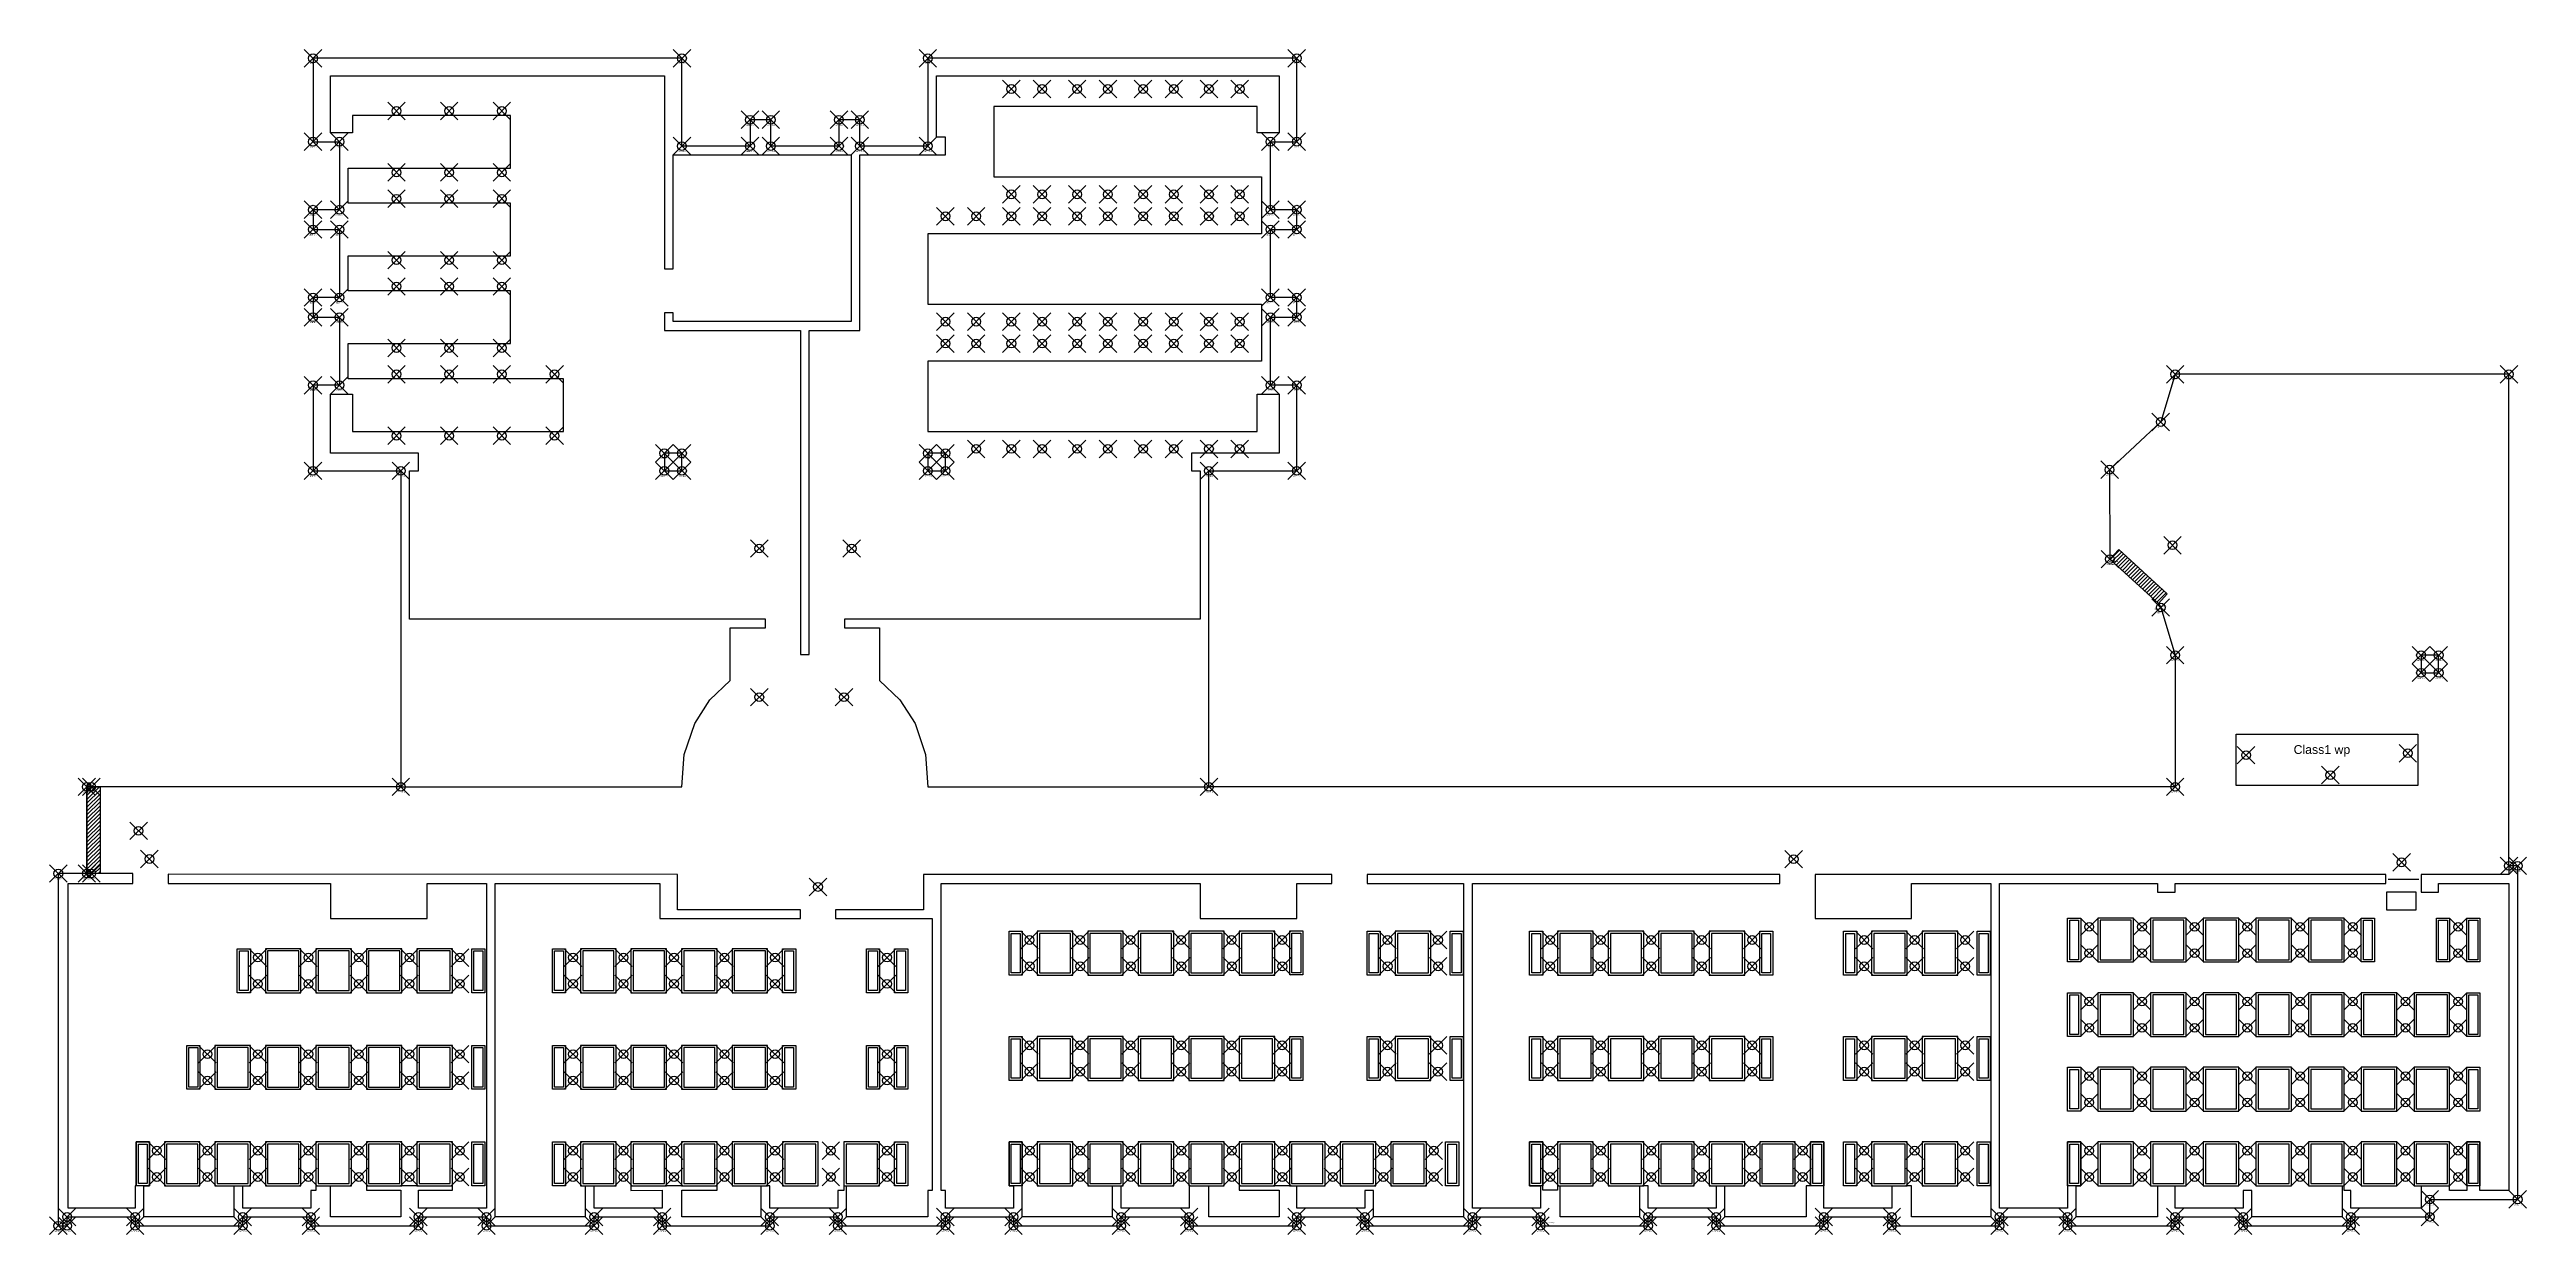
# Model space of a CAD drawing. Header units: inches. Extents: x 0 to 249, y 0 to 82.
# Drawn here: x 192.4 to 248.8, y 27 to 54 of the extents above; entities that cross this region are included whole.
import ezdxf

# ---------------------------------------------------------------- set-up
doc = ezdxf.new("R2010")
doc.units = ezdxf.units.IN
doc.header["$MEASUREMENT"] = 0
doc.header["$PDMODE"] = 35
doc.header["$PDSIZE"] = 0.2
for name, color, linetype in [('A_Bottleneck', 130, 'Continuous'), ('A_Boundingrefined', 84, 'Continuous'), ('A_Columns', 30, 'Continuous'), ('A_Exit', 4, 'Continuous'), ('A_Spawn_point', 200, 'Continuous'), ('A_Walkable', 6, 'Continuous'), ('A_Wall_Refined', 140, 'Continuous'), ('A_Waypoint', 7, 'Continuous')]:
    doc.layers.add(name, color=color, linetype=linetype)
doc.styles.get("Standard").update_dxf_attribs({"font": 'arial.ttf'})

msp = doc.modelspace()

# ---------------------------------------------------------------- hatches: boundary and pattern name
at = {"layer": 'A_Exit'}
h = msp.add_hatch(dxfattribs=at)
h.set_pattern_fill('ANSI31', color=256, scale=0.5)
h.set_pattern_definition([(45, (79.7037, -0.00103), (-0.044194174, 0.044194174), [])])
h.paths.add_polyline_path([(240.46, 41.36), (240.663, 41.581), (239.559, 42.594), (239.357, 42.374)])
h = msp.add_hatch(dxfattribs=at)
h.set_pattern_fill('ANSI31', color=256, scale=0.5)
h.set_pattern_definition([(45, (77.35196, -0.11036), (-0.044194174, 0.044194174), [])])
h.paths.add_polyline_path([(193.292, 35.211), (193.592, 35.211), (193.592, 37.186), (193.292, 37.186)])

# ---------------------------------------------------------------- linework, layer by layer
at = {"layer": 'A_Bottleneck'}
msp.add_line((245.692, 35.086), (246.392, 35.086), dxfattribs=at)
msp.add_lwpolyline([(245.66, 34.792), (246.324, 34.792), (246.324, 34.377), (245.66, 34.377)], close=True, dxfattribs=at)
at = {"layer": 'A_Boundingrefined'}
for points in [[(214.292, 33.896), (214.592, 33.896), (214.592, 32.896), (214.292, 32.896)], [(214.342, 33.846), (214.542, 33.846), (214.542, 32.946), (214.342, 32.946)], [(215.742, 33.896), (214.932, 33.896), (214.932, 32.896), (215.742, 32.896)], [(215.692, 33.846), (214.982, 33.846), (214.982, 32.946), (215.692, 32.946)], [(216.892, 33.896), (216.082, 33.896), (216.082, 32.896), (216.892, 32.896)], [(216.842, 33.846), (216.132, 33.846), (216.132, 32.946), (216.842, 32.946)], [(218.042, 33.896), (217.232, 33.896), (217.232, 32.896), (218.042, 32.896)], [(217.992, 33.846), (217.282, 33.846), (217.282, 32.946), (217.992, 32.946)], [(219.192, 33.896), (218.382, 33.896), (218.382, 32.896), (219.192, 32.896)], [(219.142, 33.846), (218.432, 33.846), (218.432, 32.946), (219.142, 32.946)], [(220.342, 33.896), (219.532, 33.896), (219.532, 32.896), (220.342, 32.896)], [(220.292, 33.846), (219.582, 33.846), (219.582, 32.946), (220.292, 32.946)], [(220.682, 33.902), (220.982, 33.902), (220.982, 32.902), (220.682, 32.902)], [(220.732, 33.852), (220.932, 33.852), (220.932, 32.952), (220.732, 32.952)], [(222.442, 33.896), (222.742, 33.896), (222.742, 32.896), (222.442, 32.896)], [(222.492, 33.846), (222.692, 33.846), (222.692, 32.946), (222.492, 32.946)], [(223.892, 33.896), (223.082, 33.896), (223.082, 32.896), (223.892, 32.896)], [(223.842, 33.846), (223.132, 33.846), (223.132, 32.946), (223.842, 32.946)], [(224.332, 33.896), (224.632, 33.896), (224.632, 32.896), (224.332, 32.896)], [(224.382, 33.846), (224.582, 33.846), (224.582, 32.946), (224.382, 32.946)], [(226.142, 33.896), (226.442, 33.896), (226.442, 32.896), (226.142, 32.896)], [(226.192, 33.846), (226.392, 33.846), (226.392, 32.946), (226.192, 32.946)], [(227.592, 33.896), (226.782, 33.896), (226.782, 32.896), (227.592, 32.896)], [(227.542, 33.846), (226.832, 33.846), (226.832, 32.946), (227.542, 32.946)], [(228.742, 33.896), (227.932, 33.896), (227.932, 32.896), (228.742, 32.896)], [(228.692, 33.846), (227.982, 33.846), (227.982, 32.946), (228.692, 32.946)], [(229.892, 33.896), (229.082, 33.896), (229.082, 32.896), (229.892, 32.896)], [(229.842, 33.846), (229.132, 33.846), (229.132, 32.946), (229.842, 32.946)], [(231.042, 33.896), (230.232, 33.896), (230.232, 32.896), (231.042, 32.896)], [(230.992, 33.846), (230.282, 33.846), (230.282, 32.946), (230.992, 32.946)], [(231.382, 33.896), (231.682, 33.896), (231.682, 32.896), (231.382, 32.896)], [(231.432, 33.846), (231.632, 33.846), (231.632, 32.946), (231.432, 32.946)], [(233.292, 33.896), (233.592, 33.896), (233.592, 32.896), (233.292, 32.896)], [(233.342, 33.846), (233.542, 33.846), (233.542, 32.946), (233.342, 32.946)], [(234.742, 33.896), (233.932, 33.896), (233.932, 32.896), (234.742, 32.896)], [(234.692, 33.846), (233.982, 33.846), (233.982, 32.946), (234.692, 32.946)], [(235.892, 33.896), (235.082, 33.896), (235.082, 32.896), (235.892, 32.896)], [(235.842, 33.846), (235.132, 33.846), (235.132, 32.946), (235.842, 32.946)], [(236.332, 33.896), (236.632, 33.896), (236.632, 32.896), (236.332, 32.896)], [(236.382, 33.846), (236.582, 33.846), (236.582, 32.946), (236.382, 32.946)], [(238.392, 34.196), (238.692, 34.196), (238.692, 33.196), (238.392, 33.196)], [(238.442, 34.146), (238.642, 34.146), (238.642, 33.246), (238.442, 33.246)], [(239.892, 34.196), (239.082, 34.196), (239.082, 33.196), (239.892, 33.196)], [(239.842, 34.146), (239.132, 34.146), (239.132, 33.246), (239.842, 33.246)], [(241.092, 34.196), (240.282, 34.196), (240.282, 33.196), (241.092, 33.196)], [(241.042, 34.146), (240.332, 34.146), (240.332, 33.246), (241.042, 33.246)], [(242.292, 34.196), (241.482, 34.196), (241.482, 33.196), (242.292, 33.196)], [(242.242, 34.146), (241.532, 34.146), (241.532, 33.246), (242.242, 33.246)], [(243.492, 34.196), (242.682, 34.196), (242.682, 33.196), (243.492, 33.196)], [(243.442, 34.146), (242.732, 34.146), (242.732, 33.246), (243.442, 33.246)], [(244.692, 34.196), (243.882, 34.196), (243.882, 33.196), (244.692, 33.196)], [(244.642, 34.146), (243.932, 34.146), (243.932, 33.246), (244.642, 33.246)], [(245.082, 34.196), (245.382, 34.196), (245.382, 33.196), (245.082, 33.196)], [(245.132, 34.146), (245.332, 34.146), (245.332, 33.246), (245.132, 33.246)], [(246.792, 34.196), (247.092, 34.196), (247.092, 33.196), (246.792, 33.196)], [(246.842, 34.146), (247.042, 34.146), (247.042, 33.246), (246.842, 33.246)], [(247.482, 34.196), (247.782, 34.196), (247.782, 33.196), (247.482, 33.196)], [(247.532, 34.146), (247.732, 34.146), (247.732, 33.246), (247.532, 33.246)], [(196.717, 33.496), (197.017, 33.496), (197.017, 32.496), (196.717, 32.496)], [(196.767, 33.446), (196.967, 33.446), (196.967, 32.546), (196.767, 32.546)], [(198.167, 33.496), (197.357, 33.496), (197.357, 32.496), (198.167, 32.496)], [(198.117, 33.446), (197.407, 33.446), (197.407, 32.546), (198.117, 32.546)], [(199.317, 33.496), (198.507, 33.496), (198.507, 32.496), (199.317, 32.496)], [(199.267, 33.446), (198.557, 33.446), (198.557, 32.546), (199.267, 32.546)], [(200.467, 33.496), (199.657, 33.496), (199.657, 32.496), (200.467, 32.496)], [(200.417, 33.446), (199.707, 33.446), (199.707, 32.546), (200.417, 32.546)], [(201.617, 33.496), (200.807, 33.496), (200.807, 32.496), (201.617, 32.496)], [(201.567, 33.446), (200.857, 33.446), (200.857, 32.546), (201.567, 32.546)], [(202.057, 33.496), (202.357, 33.496), (202.357, 32.496), (202.057, 32.496)], [(202.107, 33.446), (202.307, 33.446), (202.307, 32.546), (202.107, 32.546)], [(203.892, 33.496), (204.192, 33.496), (204.192, 32.496), (203.892, 32.496)], [(203.942, 33.446), (204.142, 33.446), (204.142, 32.546), (203.942, 32.546)], [(205.342, 33.496), (204.532, 33.496), (204.532, 32.496), (205.342, 32.496)], [(205.292, 33.446), (204.582, 33.446), (204.582, 32.546), (205.292, 32.546)], [(206.492, 33.496), (205.682, 33.496), (205.682, 32.496), (206.492, 32.496)], [(206.442, 33.446), (205.732, 33.446), (205.732, 32.546), (206.442, 32.546)], [(207.642, 33.496), (206.832, 33.496), (206.832, 32.496), (207.642, 32.496)], [(207.592, 33.446), (206.882, 33.446), (206.882, 32.546), (207.592, 32.546)], [(208.792, 33.496), (207.982, 33.496), (207.982, 32.496), (208.792, 32.496)], [(208.742, 33.446), (208.032, 33.446), (208.032, 32.546), (208.742, 32.546)], [(209.132, 33.496), (209.432, 33.496), (209.432, 32.496), (209.132, 32.496)], [(209.182, 33.446), (209.382, 33.446), (209.382, 32.546), (209.182, 32.546)], [(211.042, 33.496), (211.342, 33.496), (211.342, 32.496), (211.042, 32.496)], [(211.092, 33.446), (211.292, 33.446), (211.292, 32.546), (211.092, 32.546)], [(211.682, 33.496), (211.982, 33.496), (211.982, 32.496), (211.682, 32.496)], [(211.732, 33.446), (211.932, 33.446), (211.932, 32.546), (211.732, 32.546)], [(238.392, 32.496), (238.692, 32.496), (238.692, 31.496), (238.392, 31.496)], [(238.442, 32.446), (238.642, 32.446), (238.642, 31.546), (238.442, 31.546)], [(239.892, 32.496), (239.082, 32.496), (239.082, 31.496), (239.892, 31.496)], [(239.842, 32.446), (239.132, 32.446), (239.132, 31.546), (239.842, 31.546)], [(241.092, 32.496), (240.282, 32.496), (240.282, 31.496), (241.092, 31.496)], [(241.042, 32.446), (240.332, 32.446), (240.332, 31.546), (241.042, 31.546)], [(242.292, 32.496), (241.482, 32.496), (241.482, 31.496), (242.292, 31.496)], [(242.242, 32.446), (241.532, 32.446), (241.532, 31.546), (242.242, 31.546)], [(243.492, 32.496), (242.682, 32.496), (242.682, 31.496), (243.492, 31.496)], [(243.442, 32.446), (242.732, 32.446), (242.732, 31.546), (243.442, 31.546)], [(244.692, 32.496), (243.882, 32.496), (243.882, 31.496), (244.692, 31.496)], [(244.642, 32.446), (243.932, 32.446), (243.932, 31.546), (244.642, 31.546)], [(245.892, 32.496), (245.082, 32.496), (245.082, 31.496), (245.892, 31.496)], [(245.842, 32.446), (245.132, 32.446), (245.132, 31.546), (245.842, 31.546)], [(247.092, 32.496), (246.282, 32.496), (246.282, 31.496), (247.092, 31.496)], [(247.042, 32.446), (246.332, 32.446), (246.332, 31.546), (247.042, 31.546)], [(247.482, 32.496), (247.782, 32.496), (247.782, 31.496), (247.482, 31.496)], [(247.532, 32.446), (247.732, 32.446), (247.732, 31.546), (247.532, 31.546)], [(195.567, 31.296), (195.867, 31.296), (195.867, 30.296), (195.567, 30.296)], [(195.617, 31.246), (195.817, 31.246), (195.817, 30.346), (195.617, 30.346)], [(197.017, 31.296), (196.207, 31.296), (196.207, 30.296), (197.017, 30.296)], [(196.967, 31.246), (196.257, 31.246), (196.257, 30.346), (196.967, 30.346)], [(198.167, 31.296), (197.357, 31.296), (197.357, 30.296), (198.167, 30.296)], [(198.117, 31.246), (197.407, 31.246), (197.407, 30.346), (198.117, 30.346)], [(199.317, 31.296), (198.507, 31.296), (198.507, 30.296), (199.317, 30.296)], [(199.267, 31.246), (198.557, 31.246), (198.557, 30.346), (199.267, 30.346)], [(200.467, 31.296), (199.657, 31.296), (199.657, 30.296), (200.467, 30.296)], [(200.417, 31.246), (199.707, 31.246), (199.707, 30.346), (200.417, 30.346)], [(201.617, 31.296), (200.807, 31.296), (200.807, 30.296), (201.617, 30.296)], [(201.567, 31.246), (200.857, 31.246), (200.857, 30.346), (201.567, 30.346)], [(202.057, 31.296), (202.357, 31.296), (202.357, 30.296), (202.057, 30.296)], [(202.107, 31.246), (202.307, 31.246), (202.307, 30.346), (202.107, 30.346)], [(203.892, 31.296), (204.192, 31.296), (204.192, 30.296), (203.892, 30.296)], [(203.942, 31.246), (204.142, 31.246), (204.142, 30.346), (203.942, 30.346)], [(205.342, 31.296), (204.532, 31.296), (204.532, 30.296), (205.342, 30.296)], [(205.292, 31.246), (204.582, 31.246), (204.582, 30.346), (205.292, 30.346)], [(206.492, 31.296), (205.682, 31.296), (205.682, 30.296), (206.492, 30.296)], [(206.442, 31.246), (205.732, 31.246), (205.732, 30.346), (206.442, 30.346)], [(207.642, 31.296), (206.832, 31.296), (206.832, 30.296), (207.642, 30.296)], [(207.592, 31.246), (206.882, 31.246), (206.882, 30.346), (207.592, 30.346)], [(208.792, 31.296), (207.982, 31.296), (207.982, 30.296), (208.792, 30.296)], [(208.742, 31.246), (208.032, 31.246), (208.032, 30.346), (208.742, 30.346)], [(209.132, 31.296), (209.432, 31.296), (209.432, 30.296), (209.132, 30.296)], [(209.182, 31.246), (209.382, 31.246), (209.382, 30.346), (209.182, 30.346)], [(211.042, 31.296), (211.342, 31.296), (211.342, 30.296), (211.042, 30.296)], [(211.092, 31.246), (211.292, 31.246), (211.292, 30.346), (211.092, 30.346)], [(211.682, 31.296), (211.982, 31.296), (211.982, 30.296), (211.682, 30.296)], [(211.732, 31.246), (211.932, 31.246), (211.932, 30.346), (211.732, 30.346)], [(214.292, 31.496), (214.592, 31.496), (214.592, 30.496), (214.292, 30.496)], [(214.342, 31.446), (214.542, 31.446), (214.542, 30.546), (214.342, 30.546)], [(215.742, 31.496), (214.932, 31.496), (214.932, 30.496), (215.742, 30.496)], [(215.692, 31.446), (214.982, 31.446), (214.982, 30.546), (215.692, 30.546)], [(216.892, 31.496), (216.082, 31.496), (216.082, 30.496), (216.892, 30.496)], [(216.842, 31.446), (216.132, 31.446), (216.132, 30.546), (216.842, 30.546)], [(218.042, 31.496), (217.232, 31.496), (217.232, 30.496), (218.042, 30.496)], [(217.992, 31.446), (217.282, 31.446), (217.282, 30.546), (217.992, 30.546)], [(219.192, 31.496), (218.382, 31.496), (218.382, 30.496), (219.192, 30.496)], [(219.142, 31.446), (218.432, 31.446), (218.432, 30.546), (219.142, 30.546)], [(220.342, 31.496), (219.532, 31.496), (219.532, 30.496), (220.342, 30.496)], [(220.292, 31.446), (219.582, 31.446), (219.582, 30.546), (220.292, 30.546)], [(220.682, 31.496), (220.982, 31.496), (220.982, 30.496), (220.682, 30.496)], [(220.732, 31.446), (220.932, 31.446), (220.932, 30.546), (220.732, 30.546)], [(222.442, 31.496), (222.742, 31.496), (222.742, 30.496), (222.442, 30.496)], [(222.492, 31.446), (222.692, 31.446), (222.692, 30.546), (222.492, 30.546)], [(223.892, 31.496), (223.082, 31.496), (223.082, 30.496), (223.892, 30.496)], [(223.842, 31.446), (223.132, 31.446), (223.132, 30.546), (223.842, 30.546)], [(224.332, 31.496), (224.632, 31.496), (224.632, 30.496), (224.332, 30.496)], [(224.382, 31.446), (224.582, 31.446), (224.582, 30.546), (224.382, 30.546)], [(226.142, 31.496), (226.442, 31.496), (226.442, 30.496), (226.142, 30.496)], [(226.192, 31.446), (226.392, 31.446), (226.392, 30.546), (226.192, 30.546)], [(227.592, 31.496), (226.782, 31.496), (226.782, 30.496), (227.592, 30.496)], [(227.542, 31.446), (226.832, 31.446), (226.832, 30.546), (227.542, 30.546)], [(228.742, 31.496), (227.932, 31.496), (227.932, 30.496), (228.742, 30.496)], [(228.692, 31.446), (227.982, 31.446), (227.982, 30.546), (228.692, 30.546)], [(229.892, 31.496), (229.082, 31.496), (229.082, 30.496), (229.892, 30.496)], [(229.842, 31.446), (229.132, 31.446), (229.132, 30.546), (229.842, 30.546)], [(231.042, 31.496), (230.232, 31.496), (230.232, 30.496), (231.042, 30.496)], [(230.992, 31.446), (230.282, 31.446), (230.282, 30.546), (230.992, 30.546)], [(231.382, 31.496), (231.682, 31.496), (231.682, 30.496), (231.382, 30.496)], [(231.432, 31.446), (231.632, 31.446), (231.632, 30.546), (231.432, 30.546)], [(233.292, 31.496), (233.592, 31.496), (233.592, 30.496), (233.292, 30.496)], [(233.342, 31.446), (233.542, 31.446), (233.542, 30.546), (233.342, 30.546)], [(234.742, 31.496), (233.932, 31.496), (233.932, 30.496), (234.742, 30.496)], [(234.692, 31.446), (233.982, 31.446), (233.982, 30.546), (234.692, 30.546)], [(235.892, 31.496), (235.082, 31.496), (235.082, 30.496), (235.892, 30.496)], [(235.842, 31.446), (235.132, 31.446), (235.132, 30.546), (235.842, 30.546)], [(236.332, 31.496), (236.632, 31.496), (236.632, 30.496), (236.332, 30.496)], [(236.382, 31.446), (236.582, 31.446), (236.582, 30.546), (236.382, 30.546)], [(238.392, 30.796), (238.692, 30.796), (238.692, 29.796), (238.392, 29.796)], [(238.442, 30.746), (238.642, 30.746), (238.642, 29.846), (238.442, 29.846)], [(239.892, 30.796), (239.082, 30.796), (239.082, 29.796), (239.892, 29.796)], [(239.842, 30.746), (239.132, 30.746), (239.132, 29.846), (239.842, 29.846)], [(241.092, 30.796), (240.282, 30.796), (240.282, 29.796), (241.092, 29.796)], [(241.042, 30.746), (240.332, 30.746), (240.332, 29.846), (241.042, 29.846)], [(242.292, 30.796), (241.482, 30.796), (241.482, 29.796), (242.292, 29.796)], [(242.242, 30.746), (241.532, 30.746), (241.532, 29.846), (242.242, 29.846)], [(243.492, 30.796), (242.682, 30.796), (242.682, 29.796), (243.492, 29.796)], [(243.442, 30.746), (242.732, 30.746), (242.732, 29.846), (243.442, 29.846)], [(244.692, 30.796), (243.882, 30.796), (243.882, 29.796), (244.692, 29.796)], [(244.642, 30.746), (243.932, 30.746), (243.932, 29.846), (244.642, 29.846)], [(245.892, 30.796), (245.082, 30.796), (245.082, 29.796), (245.892, 29.796)], [(245.842, 30.746), (245.132, 30.746), (245.132, 29.846), (245.842, 29.846)], [(247.092, 30.796), (246.282, 30.796), (246.282, 29.796), (247.092, 29.796)], [(247.042, 30.746), (246.332, 30.746), (246.332, 29.846), (247.042, 29.846)], [(247.482, 30.796), (247.782, 30.796), (247.782, 29.796), (247.482, 29.796)], [(247.532, 30.746), (247.732, 30.746), (247.732, 29.846), (247.532, 29.846)], [(194.417, 29.096), (194.717, 29.096), (194.717, 28.096), (194.417, 28.096)], [(194.467, 29.046), (194.667, 29.046), (194.667, 28.146), (194.467, 28.146)], [(195.867, 29.096), (195.057, 29.096), (195.057, 28.096), (195.867, 28.096)], [(195.817, 29.046), (195.107, 29.046), (195.107, 28.146), (195.817, 28.146)], [(197.017, 29.096), (196.207, 29.096), (196.207, 28.096), (197.017, 28.096)], [(196.967, 29.046), (196.257, 29.046), (196.257, 28.146), (196.967, 28.146)], [(198.167, 29.096), (197.357, 29.096), (197.357, 28.096), (198.167, 28.096)], [(198.117, 29.046), (197.407, 29.046), (197.407, 28.146), (198.117, 28.146)], [(199.317, 29.096), (198.507, 29.096), (198.507, 28.096), (199.317, 28.096)], [(199.267, 29.046), (198.557, 29.046), (198.557, 28.146), (199.267, 28.146)], [(200.467, 29.096), (199.657, 29.096), (199.657, 28.096), (200.467, 28.096)], [(200.417, 29.046), (199.707, 29.046), (199.707, 28.146), (200.417, 28.146)], [(201.617, 29.096), (200.807, 29.096), (200.807, 28.096), (201.617, 28.096)], [(201.567, 29.046), (200.857, 29.046), (200.857, 28.146), (201.567, 28.146)], [(202.057, 29.096), (202.357, 29.096), (202.357, 28.096), (202.057, 28.096)], [(202.107, 29.046), (202.307, 29.046), (202.307, 28.146), (202.107, 28.146)], [(203.892, 29.096), (204.192, 29.096), (204.192, 28.096), (203.892, 28.096)], [(203.942, 29.046), (204.142, 29.046), (204.142, 28.146), (203.942, 28.146)], [(205.342, 29.096), (204.532, 29.096), (204.532, 28.096), (205.342, 28.096)], [(205.292, 29.046), (204.582, 29.046), (204.582, 28.146), (205.292, 28.146)], [(206.492, 29.096), (205.682, 29.096), (205.682, 28.096), (206.492, 28.096)], [(206.442, 29.046), (205.732, 29.046), (205.732, 28.146), (206.442, 28.146)], [(207.642, 29.096), (206.832, 29.096), (206.832, 28.096), (207.642, 28.096)], [(207.592, 29.046), (206.882, 29.046), (206.882, 28.146), (207.592, 28.146)], [(208.792, 29.096), (207.982, 29.096), (207.982, 28.096), (208.792, 28.096)], [(208.742, 29.046), (208.032, 29.046), (208.032, 28.146), (208.742, 28.146)], [(209.942, 29.096), (209.132, 29.096), (209.132, 28.096), (209.942, 28.096)], [(209.892, 29.046), (209.182, 29.046), (209.182, 28.146), (209.892, 28.146)], [(211.342, 29.096), (210.532, 29.096), (210.532, 28.096), (211.342, 28.096)], [(211.292, 29.046), (210.582, 29.046), (210.582, 28.146), (211.292, 28.146)], [(211.682, 29.096), (211.982, 29.096), (211.982, 28.096), (211.682, 28.096)], [(211.732, 29.046), (211.932, 29.046), (211.932, 28.146), (211.732, 28.146)], [(214.292, 29.096), (214.592, 29.096), (214.592, 28.096), (214.292, 28.096)], [(214.342, 29.046), (214.542, 29.046), (214.542, 28.146), (214.342, 28.146)], [(215.742, 29.096), (214.932, 29.096), (214.932, 28.096), (215.742, 28.096)], [(215.692, 29.046), (214.982, 29.046), (214.982, 28.146), (215.692, 28.146)], [(216.892, 29.096), (216.082, 29.096), (216.082, 28.096), (216.892, 28.096)], [(216.842, 29.046), (216.132, 29.046), (216.132, 28.146), (216.842, 28.146)], [(218.042, 29.096), (217.232, 29.096), (217.232, 28.096), (218.042, 28.096)], [(217.992, 29.046), (217.282, 29.046), (217.282, 28.146), (217.992, 28.146)], [(219.192, 29.096), (218.382, 29.096), (218.382, 28.096), (219.192, 28.096)], [(219.142, 29.046), (218.432, 29.046), (218.432, 28.146), (219.142, 28.146)], [(220.342, 29.096), (219.532, 29.096), (219.532, 28.096), (220.342, 28.096)], [(220.292, 29.046), (219.582, 29.046), (219.582, 28.146), (220.292, 28.146)], [(221.485, 29.096), (220.675, 29.096), (220.675, 28.096), (221.485, 28.096)], [(221.435, 29.046), (220.725, 29.046), (220.725, 28.146), (221.435, 28.146)], [(222.642, 29.096), (221.832, 29.096), (221.832, 28.096), (222.642, 28.096)], [(222.592, 29.046), (221.882, 29.046), (221.882, 28.146), (222.592, 28.146)], [(223.792, 29.096), (222.982, 29.096), (222.982, 28.096), (223.792, 28.096)], [(223.742, 29.046), (223.032, 29.046), (223.032, 28.146), (223.742, 28.146)], [(224.232, 29.096), (224.532, 29.096), (224.532, 28.096), (224.232, 28.096)], [(224.282, 29.046), (224.482, 29.046), (224.482, 28.146), (224.282, 28.146)], [(226.142, 29.096), (226.442, 29.096), (226.442, 28.096), (226.142, 28.096)], [(226.192, 29.046), (226.392, 29.046), (226.392, 28.146), (226.192, 28.146)], [(227.592, 29.096), (226.782, 29.096), (226.782, 28.096), (227.592, 28.096)], [(227.542, 29.046), (226.832, 29.046), (226.832, 28.146), (227.542, 28.146)], [(228.742, 29.096), (227.932, 29.096), (227.932, 28.096), (228.742, 28.096)], [(228.692, 29.046), (227.982, 29.046), (227.982, 28.146), (228.692, 28.146)], [(229.892, 29.096), (229.082, 29.096), (229.082, 28.096), (229.892, 28.096)], [(229.842, 29.046), (229.132, 29.046), (229.132, 28.146), (229.842, 28.146)], [(231.042, 29.096), (230.232, 29.096), (230.232, 28.096), (231.042, 28.096)], [(230.992, 29.046), (230.282, 29.046), (230.282, 28.146), (230.992, 28.146)], [(232.192, 29.096), (231.382, 29.096), (231.382, 28.096), (232.192, 28.096)], [(232.142, 29.046), (231.432, 29.046), (231.432, 28.146), (232.142, 28.146)], [(232.54, 29.096), (232.84, 29.096), (232.84, 28.096), (232.54, 28.096)], [(232.59, 29.046), (232.79, 29.046), (232.79, 28.146), (232.59, 28.146)], [(233.292, 29.096), (233.592, 29.096), (233.592, 28.096), (233.292, 28.096)], [(233.342, 29.046), (233.542, 29.046), (233.542, 28.146), (233.342, 28.146)], [(234.742, 29.096), (233.932, 29.096), (233.932, 28.096), (234.742, 28.096)], [(234.692, 29.046), (233.982, 29.046), (233.982, 28.146), (234.692, 28.146)], [(235.892, 29.096), (235.082, 29.096), (235.082, 28.096), (235.892, 28.096)], [(235.842, 29.046), (235.132, 29.046), (235.132, 28.146), (235.842, 28.146)], [(236.332, 29.096), (236.632, 29.096), (236.632, 28.096), (236.332, 28.096)], [(236.382, 29.046), (236.582, 29.046), (236.582, 28.146), (236.382, 28.146)], [(238.392, 29.096), (238.692, 29.096), (238.692, 28.096), (238.392, 28.096)], [(238.442, 29.046), (238.642, 29.046), (238.642, 28.146), (238.442, 28.146)], [(239.892, 29.096), (239.082, 29.096), (239.082, 28.096), (239.892, 28.096)], [(239.842, 29.046), (239.132, 29.046), (239.132, 28.146), (239.842, 28.146)], [(241.092, 29.096), (240.282, 29.096), (240.282, 28.096), (241.092, 28.096)], [(241.042, 29.046), (240.332, 29.046), (240.332, 28.146), (241.042, 28.146)], [(242.292, 29.096), (241.482, 29.096), (241.482, 28.096), (242.292, 28.096)], [(242.242, 29.046), (241.532, 29.046), (241.532, 28.146), (242.242, 28.146)], [(243.492, 29.096), (242.682, 29.096), (242.682, 28.096), (243.492, 28.096)], [(243.442, 29.046), (242.732, 29.046), (242.732, 28.146), (243.442, 28.146)], [(244.692, 29.096), (243.882, 29.096), (243.882, 28.096), (244.692, 28.096)], [(244.642, 29.046), (243.932, 29.046), (243.932, 28.146), (244.642, 28.146)], [(245.892, 29.096), (245.082, 29.096), (245.082, 28.096), (245.892, 28.096)], [(245.842, 29.046), (245.132, 29.046), (245.132, 28.146), (245.842, 28.146)], [(247.092, 29.096), (246.282, 29.096), (246.282, 28.096), (247.092, 28.096)], [(247.042, 29.046), (246.332, 29.046), (246.332, 28.146), (247.042, 28.146)], [(247.482, 29.096), (247.782, 29.096), (247.782, 28.096), (247.482, 28.096)], [(247.532, 29.046), (247.732, 29.046), (247.732, 28.146), (247.532, 28.146)]]:
    msp.add_lwpolyline(points, close=True, dxfattribs=at)
at = {"layer": 'A_Columns'}
for points in [[(206.842, 44.786), (206.442, 44.786), (206.442, 44.386), (206.842, 44.386)], [(212.842, 44.786), (212.442, 44.786), (212.442, 44.386), (212.842, 44.386)]]:
    msp.add_lwpolyline(points, close=True, dxfattribs=at)
at = {"layer": 'A_Columns', "color": 30}
msp.add_lwpolyline([(246.842, 40.186), (246.442, 40.186), (246.442, 39.786), (246.842, 39.786)], close=True, dxfattribs=at)
at = {"layer": 'A_Columns'}
for p in [(206.442, 44.786), (206.442, 44.386), (206.842, 44.786), (206.842, 44.386), (212.442, 44.786), (212.442, 44.386), (212.842, 44.786), (212.842, 44.386), (246.442, 40.186), (246.842, 40.186), (246.442, 39.786), (246.842, 39.786)]:
    msp.add_point(p, dxfattribs=at)
at = {"layer": 'A_Exit'}
for points in [[(239.559, 42.594), (239.357, 42.374), (240.46, 41.36), (240.663, 41.581)], [(193.292, 37.186), (193.592, 37.186), (193.592, 35.211), (193.292, 35.211)]]:
    msp.add_lwpolyline(points, close=True, dxfattribs=at)
for p in [(240.783, 42.691), (193.292, 37.186), (193.392, 37.186), (194.469, 36.184), (193.292, 35.211), (193.392, 35.211)]:
    msp.add_point(p, dxfattribs=at)
at = {"layer": 'A_Spawn_point'}
for p in [(214.342, 53.086), (215.042, 53.086), (215.842, 53.086), (216.542, 53.086), (217.342, 53.086), (218.042, 53.086), (218.842, 53.086), (219.542, 53.086), (200.342, 52.586), (201.542, 52.586), (202.742, 52.586), (200.342, 51.186), (201.542, 51.186), (202.742, 51.186), (200.342, 50.586), (201.542, 50.586), (202.742, 50.586), (214.342, 50.686), (215.042, 50.686), (215.842, 50.686), (216.542, 50.686), (217.342, 50.686), (218.042, 50.686), (218.842, 50.686), (219.542, 50.686), (212.842, 50.186), (213.542, 50.186), (214.342, 50.186), (215.042, 50.186), (215.842, 50.186), (216.542, 50.186), (217.342, 50.186), (218.042, 50.186), (218.842, 50.186), (219.542, 50.186), (200.342, 49.186), (201.542, 49.186), (202.742, 49.186), (200.342, 48.586), (201.542, 48.586), (202.742, 48.586), (212.842, 47.786), (213.542, 47.786), (214.342, 47.786), (215.042, 47.786), (215.842, 47.786), (216.542, 47.786), (217.342, 47.786), (218.042, 47.786), (218.842, 47.786), (219.542, 47.786), (200.342, 47.186), (201.542, 47.186), (202.742, 47.186), (212.842, 47.286), (213.542, 47.286), (214.342, 47.286), (215.042, 47.286), (215.842, 47.286), (216.542, 47.286), (217.342, 47.286), (218.042, 47.286), (218.842, 47.286), (219.542, 47.286), (200.342, 46.586), (201.542, 46.586), (202.742, 46.586), (203.942, 46.586), (200.342, 45.186), (201.542, 45.186), (202.742, 45.186), (203.942, 45.186), (213.542, 44.886), (214.342, 44.886), (215.042, 44.886), (215.842, 44.886), (216.542, 44.886), (217.342, 44.886), (218.042, 44.886), (218.842, 44.886), (219.542, 44.886), (214.757, 33.696), (215.907, 33.696), (217.057, 33.696), (218.207, 33.696), (219.357, 33.696), (220.507, 33.696), (222.907, 33.696), (224.057, 33.696), (226.612, 33.696), (227.762, 33.696), (228.912, 33.696), (230.062, 33.696), (231.212, 33.696), (233.762, 33.696), (234.912, 33.696), (236.062, 33.696), (238.887, 33.996), (240.087, 33.996), (241.287, 33.996), (242.487, 33.996), (243.687, 33.996), (244.887, 33.996), (247.287, 33.996), (197.187, 33.296), (198.337, 33.296), (199.487, 33.296), (200.637, 33.296), (201.787, 33.296), (204.362, 33.296), (205.512, 33.296), (206.662, 33.296), (207.812, 33.296), (208.962, 33.296), (211.512, 33.296), (214.762, 33.096), (215.912, 33.096), (217.062, 33.096), (218.212, 33.096), (219.362, 33.096), (220.512, 33.096), (222.912, 33.096), (224.062, 33.096), (226.612, 33.096), (227.762, 33.096), (228.912, 33.096), (230.062, 33.096), (231.212, 33.096), (233.762, 33.096), (234.912, 33.096), (236.062, 33.096), (238.887, 33.396), (240.087, 33.396), (241.287, 33.396), (242.487, 33.396), (243.687, 33.396), (244.887, 33.396), (247.287, 33.396), (197.187, 32.696), (198.337, 32.696), (199.487, 32.696), (200.637, 32.696), (201.787, 32.696), (204.362, 32.696), (205.512, 32.696), (206.662, 32.696), (207.812, 32.696), (208.962, 32.696), (211.512, 32.696), (238.887, 32.296), (240.087, 32.296), (241.287, 32.296), (242.487, 32.296), (243.687, 32.296), (244.887, 32.296), (246.087, 32.296), (247.287, 32.296), (238.887, 31.696), (240.087, 31.696), (241.287, 31.696), (242.487, 31.696), (243.687, 31.696), (244.887, 31.696), (246.087, 31.696), (247.287, 31.696), (196.037, 31.096), (197.187, 31.096), (198.337, 31.096), (199.487, 31.096), (200.637, 31.096), (201.787, 31.096), (204.362, 31.096), (205.512, 31.096), (206.662, 31.096), (207.812, 31.096), (208.962, 31.096), (211.512, 31.096), (214.757, 31.296), (215.907, 31.296), (217.057, 31.296), (218.207, 31.296), (219.357, 31.296), (220.507, 31.296), (222.907, 31.296), (224.057, 31.296), (226.612, 31.296), (227.762, 31.296), (228.912, 31.296), (230.062, 31.296), (231.212, 31.296), (233.762, 31.296), (234.912, 31.296), (236.062, 31.296), (196.037, 30.496), (197.187, 30.496), (198.337, 30.496), (199.487, 30.496), (200.637, 30.496), (201.787, 30.496), (204.362, 30.496), (205.512, 30.496), (206.662, 30.496), (207.812, 30.496), (208.962, 30.496), (211.512, 30.496), (214.757, 30.696), (215.907, 30.696), (217.057, 30.696), (218.207, 30.696), (219.357, 30.696), (220.507, 30.696), (222.907, 30.696), (224.057, 30.696), (226.612, 30.696), (227.762, 30.696), (228.912, 30.696), (230.062, 30.696), (231.212, 30.696), (233.762, 30.696), (234.912, 30.696), (236.062, 30.696), (238.887, 30.596), (240.087, 30.596), (241.287, 30.596), (242.487, 30.596), (243.687, 30.596), (244.887, 30.596), (246.087, 30.596), (247.287, 30.596), (238.887, 29.996), (240.087, 29.996), (241.287, 29.996), (242.487, 29.996), (243.687, 29.996), (244.887, 29.996), (246.087, 29.996), (247.287, 29.996), (194.887, 28.896), (196.037, 28.896), (197.187, 28.896), (198.337, 28.896), (199.487, 28.896), (200.637, 28.896), (201.787, 28.896), (204.362, 28.896), (205.512, 28.896), (206.662, 28.896), (207.812, 28.896), (208.962, 28.896), (210.233, 28.896), (211.512, 28.896), (214.762, 28.896), (215.912, 28.896), (217.062, 28.896), (218.212, 28.896), (219.362, 28.896), (220.512, 28.896), (221.662, 28.896), (222.812, 28.896), (223.962, 28.896), (226.612, 28.896), (227.762, 28.896), (228.912, 28.896), (230.062, 28.896), (231.212, 28.896), (232.362, 28.896), (233.762, 28.896), (234.912, 28.896), (236.062, 28.896), (238.887, 28.896), (240.087, 28.896), (241.287, 28.896), (242.487, 28.896), (243.687, 28.896), (244.887, 28.896), (246.087, 28.896), (247.287, 28.896), (194.887, 28.296), (196.037, 28.296), (197.187, 28.296), (198.337, 28.296), (199.487, 28.296), (200.637, 28.296), (201.787, 28.296), (204.362, 28.296), (205.512, 28.296), (206.662, 28.296), (207.812, 28.296), (208.962, 28.296), (210.233, 28.296), (211.512, 28.296), (214.762, 28.296), (215.912, 28.296), (217.062, 28.296), (218.212, 28.296), (219.362, 28.296), (220.512, 28.296), (221.662, 28.296), (222.812, 28.296), (223.962, 28.296), (226.612, 28.296), (227.762, 28.296), (228.912, 28.296), (230.062, 28.296), (231.212, 28.296), (232.362, 28.296), (233.762, 28.296), (234.912, 28.296), (236.062, 28.296), (238.887, 28.296), (240.087, 28.296), (241.287, 28.296), (242.487, 28.296), (243.687, 28.296), (244.887, 28.296), (246.087, 28.296), (247.287, 28.296)]:
    msp.add_point(p, dxfattribs=at)
at = {"layer": 'A_Walkable'}
msp.add_lwpolyline([(218.842, 37.186), (218.842, 44.386), (220.842, 44.386), (220.842, 46.336), (220.242, 46.336), (220.242, 47.886), (220.842, 47.886), (220.842, 48.336), (220.242, 48.336), (220.242, 49.886), (220.842, 49.886), (220.842, 50.336), (220.242, 50.336), (220.242, 51.886), (220.842, 51.886), (220.842, 53.786), (212.442, 53.786), (212.442, 51.786), (210.892, 51.786), (210.892, 52.386), (210.417, 52.386), (210.417, 51.786), (208.867, 51.786), (208.867, 52.386), (208.392, 52.386), (208.392, 51.786), (206.842, 51.786), (206.842, 53.786), (198.442, 53.786), (198.442, 51.886), (199.042, 51.886), (199.042, 50.336), (198.442, 50.336), (198.442, 49.886), (199.042, 49.886), (199.042, 48.336), (198.442, 48.336), (198.442, 47.886), (199.042, 47.886), (199.042, 46.336), (198.442, 46.336), (198.442, 44.386), (200.442, 44.386), (200.442, 37.186), (193.292, 37.186), (193.292, 35.211), (192.642, 35.211), (192.642, 27.186), (192.842, 27.186), (192.842, 27.386), (194.392, 27.386), (194.392, 27.186), (196.842, 27.186), (196.842, 27.386), (198.392, 27.386), (198.392, 27.186), (200.842, 27.186), (200.842, 27.386), (202.392, 27.386), (202.392, 27.186), (204.842, 27.186), (204.842, 27.386), (206.392, 27.386), (206.392, 27.186), (208.842, 27.186), (208.842, 27.386), (210.392, 27.386), (210.392, 27.186), (212.842, 27.186), (212.842, 27.386), (214.392, 27.386), (214.392, 27.186), (216.842, 27.186), (216.842, 27.386), (218.392, 27.386), (218.392, 27.186), (220.842, 27.186), (220.842, 27.386), (222.392, 27.386), (222.392, 27.186), (224.842, 27.186), (224.842, 27.386), (226.392, 27.386), (226.392, 27.186), (228.842, 27.186), (228.842, 27.386), (230.392, 27.386), (230.392, 27.186), (232.842, 27.186), (232.842, 27.386), (234.392, 27.386), (234.392, 27.186), (236.842, 27.186), (236.842, 27.386), (238.392, 27.386), (238.392, 27.186), (240.842, 27.186), (240.842, 27.386), (242.392, 27.386), (242.392, 27.186), (244.842, 27.186), (244.842, 27.386), (246.442, 27.386), (246.642, 27.386), (246.642, 27.786), (248.642, 27.786), (248.642, 35.386), (248.442, 35.386), (248.442, 44.348), (248.442, 46.586), (240.842, 46.586), (240.515, 45.5), (239.349, 44.412), (239.357, 42.374), (240.46, 41.36), (240.515, 41.273), (240.842, 40.186), (240.842, 37.186)], close=True, dxfattribs=at)
at = {"layer": 'A_Walkable', "color": 6}
for p in [(198.442, 53.786), (206.842, 53.786), (212.442, 53.786), (220.842, 53.786), (208.392, 52.386), (208.867, 52.386), (210.417, 52.386), (210.892, 52.386), (198.442, 51.886), (199.042, 51.886), (206.842, 51.786), (208.392, 51.786), (208.867, 51.786), (210.417, 51.786), (210.892, 51.786), (212.442, 51.786), (220.242, 51.886), (220.842, 51.886), (198.442, 50.336), (199.042, 50.336), (220.242, 50.336), (220.842, 50.336), (198.442, 49.886), (199.042, 49.886), (220.242, 49.886), (220.842, 49.886), (198.442, 48.336), (199.042, 48.336), (220.242, 48.336), (220.842, 48.336), (198.442, 47.886), (199.042, 47.886), (220.242, 47.886), (220.842, 47.886), (198.442, 46.336), (199.042, 46.336), (220.242, 46.336), (220.842, 46.336), (240.842, 46.586), (248.442, 46.586), (240.515, 45.5), (198.442, 44.386), (200.442, 44.386), (218.842, 44.386), (220.842, 44.386), (239.349, 44.412), (239.357, 42.374), (240.515, 41.273), (240.842, 40.186), (193.292, 37.186), (200.442, 37.186), (218.842, 37.186), (240.842, 37.186), (248.442, 35.386), (248.642, 35.386), (192.642, 35.211), (193.292, 35.211), (246.642, 27.786), (248.642, 27.786), (192.642, 27.186), (192.842, 27.386), (192.842, 27.186), (194.392, 27.386), (194.392, 27.186), (196.842, 27.386), (196.842, 27.186), (198.392, 27.386), (198.392, 27.186), (200.842, 27.386), (200.842, 27.186), (202.392, 27.386), (202.392, 27.186), (204.842, 27.386), (204.842, 27.186), (206.392, 27.386), (206.392, 27.186), (208.842, 27.386), (208.842, 27.186), (210.392, 27.386), (210.392, 27.186), (212.842, 27.386), (212.842, 27.186), (214.392, 27.386), (214.392, 27.186), (216.842, 27.386), (216.842, 27.186), (218.392, 27.386), (218.392, 27.186), (220.842, 27.386), (220.842, 27.186), (222.392, 27.386), (222.392, 27.186), (224.842, 27.386), (224.842, 27.186), (226.392, 27.386), (226.392, 27.186), (228.842, 27.386), (228.842, 27.186), (230.392, 27.386), (230.392, 27.186), (232.842, 27.386), (232.842, 27.186), (234.392, 27.386), (234.392, 27.186), (236.842, 27.386), (236.842, 27.186), (238.392, 27.386), (238.392, 27.186), (240.842, 27.386), (240.842, 27.186), (242.392, 27.386), (242.392, 27.186), (244.842, 27.386), (244.842, 27.186), (246.642, 27.386)]:
    msp.add_point(p, dxfattribs=at)
at = {"layer": 'A_Wall_Refined'}
for points in [[(218.842, 37.186), (218.842, 44.386), (220.842, 44.386), (220.842, 46.336), (220.242, 46.336), (220.242, 47.886), (220.842, 47.886), (220.842, 48.336), (220.242, 48.336), (220.242, 49.886), (220.842, 49.886), (220.842, 50.336), (220.242, 50.336), (220.242, 51.886), (220.842, 51.886), (220.842, 53.786), (212.442, 53.786), (212.442, 51.786), (210.892, 51.786), (210.892, 52.386), (210.417, 52.386), (210.417, 51.786), (208.867, 51.786), (208.867, 52.386), (208.392, 52.386), (208.392, 51.786), (206.842, 51.786), (206.842, 53.786), (198.442, 53.786), (198.442, 51.886), (199.042, 51.886), (199.042, 50.336), (198.442, 50.336), (198.442, 49.886), (199.042, 49.886), (199.042, 48.336), (198.442, 48.336), (198.442, 47.886), (199.042, 47.886), (199.042, 46.336), (198.442, 46.336), (198.442, 44.386), (200.442, 44.386), (200.442, 37.186), (206.842, 37.186), (206.894, 37.925), (207.132, 38.627), (207.48, 39.166), (207.942, 39.611), (207.942, 40.806), (208.742, 40.806), (208.742, 41.006), (200.642, 41.006), (200.642, 44.386), (200.842, 44.386), (200.842, 44.786), (198.842, 44.786), (198.842, 46.136), (199.342, 46.136), (199.342, 45.286), (204.142, 45.286), (204.142, 46.486), (199.242, 46.486), (199.242, 47.286), (202.942, 47.286), (202.942, 48.486), (199.242, 48.486), (199.242, 49.286), (202.942, 49.286), (202.942, 50.486), (199.242, 50.486), (199.242, 51.286), (202.942, 51.286), (202.942, 52.486), (199.342, 52.486), (199.342, 52.086), (198.842, 52.086), (198.842, 53.386), (206.442, 53.386), (206.442, 48.986), (206.642, 48.986), (206.642, 51.586), (210.692, 51.586), (210.692, 47.786), (206.642, 47.786), (206.642, 47.986), (206.442, 47.986), (206.442, 47.586), (209.542, 47.586), (209.542, 40.205), (209.742, 40.205), (209.742, 47.586), (210.892, 47.586), (210.892, 51.586), (212.842, 51.586), (212.842, 51.986), (212.642, 51.986), (212.642, 53.386), (220.442, 53.386), (220.442, 52.086), (219.942, 52.086), (219.942, 52.686), (213.942, 52.686), (213.942, 51.086), (220.042, 51.086), (220.042, 49.786), (212.442, 49.786), (212.442, 48.186), (220.042, 48.186), (220.042, 46.886), (212.442, 46.886), (212.442, 45.286), (219.942, 45.286), (219.942, 46.136), (220.442, 46.136), (220.442, 44.786), (218.442, 44.786), (218.442, 44.386), (218.642, 44.386), (218.642, 41.006), (210.542, 41.006), (210.542, 40.806), (211.342, 40.806), (211.342, 39.611), (211.804, 39.166), (212.152, 38.627), (212.39, 37.925), (212.442, 37.186), (218.842, 37.186)], [(194.342, 35.211), (192.642, 35.211), (192.642, 27.186), (192.842, 27.186), (192.842, 27.386), (194.392, 27.386), (194.392, 27.186), (196.842, 27.186), (196.842, 27.386), (198.392, 27.386), (198.392, 27.186), (200.842, 27.186), (200.842, 27.386), (202.392, 27.386), (202.392, 27.186), (204.842, 27.186), (204.842, 27.386), (206.392, 27.386), (206.392, 27.186), (208.842, 27.186), (208.842, 27.386), (210.392, 27.386), (210.392, 27.186), (212.842, 27.186), (212.842, 27.386), (214.392, 27.386), (214.392, 27.186), (216.842, 27.186), (216.842, 27.386), (218.392, 27.386), (218.392, 27.186), (220.842, 27.186), (220.842, 27.386), (222.392, 27.386), (222.392, 27.186), (224.842, 27.186), (224.842, 27.386), (226.392, 27.386), (226.392, 27.186), (228.842, 27.186), (228.842, 27.386), (230.392, 27.386), (230.392, 27.186), (232.842, 27.186), (232.842, 27.386), (234.392, 27.386), (234.392, 27.186), (236.842, 27.186), (236.842, 27.386), (238.392, 27.386), (238.392, 27.186), (240.842, 27.186), (240.842, 27.386), (242.392, 27.386), (242.392, 27.186), (244.842, 27.186), (244.842, 27.386), (246.642, 27.386), (246.642, 27.786), (248.642, 27.786), (248.642, 35.386), (248.442, 35.386), (248.442, 35.186), (246.442, 35.186), (246.442, 34.786), (246.842, 34.786), (246.842, 34.986), (248.442, 34.986), (248.442, 27.986), (247.782, 27.987), (247.782, 29.096), (247.482, 29.096), (247.482, 27.987), (247.092, 27.987), (247.092, 29.096), (246.282, 29.096), (246.282, 28.096), (246.442, 28.096), (246.442, 27.586), (244.842, 27.586), (244.842, 27.986), (244.692, 27.986), (244.692, 29.096), (243.882, 29.096), (243.882, 28.096), (244.642, 28.096), (244.642, 27.386), (242.592, 27.386), (242.592, 27.986), (242.392, 27.986), (242.392, 27.586), (240.842, 27.586), (240.842, 28.096), (241.092, 28.096), (241.092, 29.096), (240.282, 29.096), (240.282, 28.096), (240.442, 28.096), (240.442, 27.386), (238.592, 27.386), (238.592, 28.096), (238.692, 28.096), (238.692, 29.096), (238.392, 29.096), (238.392, 27.586), (236.842, 27.586), (236.842, 34.986), (240.442, 34.986), (240.442, 34.786), (240.842, 34.786), (240.842, 34.986), (245.642, 34.986), (245.642, 35.186), (232.642, 35.186), (232.642, 34.184), (234.842, 34.184), (234.842, 34.986), (236.642, 34.986), (236.642, 27.386), (234.842, 27.386), (234.842, 28.096), (234.742, 28.096), (234.742, 29.096), (233.932, 29.096), (233.932, 28.096), (234.392, 28.096), (234.392, 27.586), (232.842, 27.586), (232.842, 27.996), (232.842, 28.096), (232.84, 29.096), (232.54, 29.096), (232.54, 28.096), (232.442, 28.096), (232.442, 27.386), (230.592, 27.386), (230.592, 28.096), (231.042, 28.096), (231.042, 29.096), (230.232, 29.096), (230.232, 28.096), (230.392, 28.096), (230.392, 27.586), (228.842, 27.586), (228.842, 28.096), (228.742, 28.096), (228.742, 29.096), (227.932, 29.096), (227.932, 28.096), (228.642, 28.096), (228.642, 27.386), (226.842, 27.386), (226.842, 28.096), (227.592, 28.096), (227.592, 29.096), (226.782, 29.096), (226.782, 27.996), (226.442, 27.996), (226.442, 29.096), (226.142, 29.096), (226.142, 28.096), (226.392, 28.096), (226.392, 27.586), (224.842, 27.586), (224.842, 34.986), (231.842, 34.986), (231.842, 35.186), (222.442, 35.186), (222.442, 34.986), (224.642, 34.986), (224.642, 27.386), (222.592, 27.386), (222.592, 27.986), (222.392, 27.986), (222.392, 27.586), (220.842, 27.586), (220.842, 28.096), (221.485, 28.096), (221.485, 29.096), (220.675, 29.096), (220.675, 28.096), (220.342, 28.096), (220.342, 29.096), (219.532, 29.096), (219.532, 27.996), (220.442, 27.996), (220.442, 27.386), (218.842, 27.386), (218.842, 28.096), (219.192, 28.096), (219.192, 29.096), (218.382, 29.096), (218.382, 28.096), (218.392, 28.096), (218.392, 27.586), (216.842, 27.586), (216.842, 28.096), (216.892, 28.096), (216.892, 29.096), (216.082, 29.096), (216.082, 28.096), (216.642, 28.096), (216.642, 27.386), (214.592, 27.386), (214.592, 28.096), (214.592, 29.096), (214.292, 29.096), (214.292, 28.096), (214.392, 28.096), (214.392, 27.586), (212.842, 27.586), (212.842, 27.986), (212.742, 27.986), (212.742, 34.986), (218.642, 34.986), (218.642, 34.186), (220.842, 34.186), (220.842, 34.986), (221.642, 34.986), (221.642, 35.186), (212.342, 35.186), (212.342, 34.386), (210.342, 34.386), (210.342, 34.186), (212.542, 34.186), (212.542, 27.986), (212.442, 27.986), (212.442, 27.386), (210.592, 27.386), (210.592, 28.096), (211.342, 28.096), (211.342, 29.096), (210.532, 29.096), (210.532, 27.986), (210.392, 27.986), (210.392, 27.586), (208.842, 27.586), (208.842, 28.096), (208.792, 28.096), (208.792, 29.096), (207.982, 29.096), (207.982, 28.096), (208.642, 28.096), (208.642, 27.386), (206.842, 27.386), (206.842, 27.996), (207.642, 27.996), (207.642, 29.096), (206.832, 29.096), (206.832, 28.096), (206.492, 28.096), (206.492, 29.096), (205.682, 29.096), (205.682, 27.987), (206.392, 27.996), (206.392, 27.586), (204.842, 27.586), (204.842, 28.096), (205.342, 28.096), (205.342, 29.096), (204.532, 29.096), (204.532, 28.096), (204.642, 28.096), (204.642, 27.386), (202.592, 27.386), (202.592, 34.986), (206.342, 34.986), (206.342, 34.186), (209.542, 34.184), (209.542, 34.386), (206.742, 34.386), (206.742, 35.186), (195.142, 35.199), (195.142, 34.986), (198.842, 34.986), (198.842, 34.186), (201.042, 34.186), (201.042, 34.986), (202.392, 34.986), (202.392, 27.586), (200.842, 27.586), (200.842, 27.996), (201.617, 27.996), (201.617, 29.096), (200.807, 29.096), (200.807, 28.096), (200.467, 28.096), (200.467, 29.096), (199.657, 29.096), (199.657, 27.996), (200.442, 27.996), (200.442, 27.386), (198.842, 27.386), (198.842, 28.096), (199.317, 28.096), (199.317, 29.096), (198.507, 29.096), (198.507, 27.986), (198.392, 27.986), (198.392, 27.586), (196.842, 27.586), (196.842, 28.096), (197.017, 28.096), (197.017, 29.096), (196.207, 29.096), (196.207, 28.096), (196.642, 28.096), (196.642, 27.386), (194.592, 27.386), (194.592, 28.096), (194.717, 28.096), (194.717, 29.096), (194.417, 29.096), (194.417, 28.096), (194.392, 28.096), (194.392, 27.586), (192.867, 27.586), (192.867, 34.986), (194.342, 34.986), (194.342, 35.211)]]:
    msp.add_lwpolyline(points, dxfattribs=at)
at = {"layer": 'A_Waypoint'}
msp.add_lwpolyline([(242.232, 38.389), (246.366, 38.389), (246.366, 37.214), (242.232, 37.214)], close=True, dxfattribs=at)
for p in [(208.603, 42.616), (210.707, 42.616), (208.603, 39.23), (210.532, 39.23), (242.458, 37.909), (246.14, 37.951), (244.377, 37.454), (194.717, 35.542), (232.157, 35.538), (245.999, 35.465), (209.94, 34.905)]:
    msp.add_point(p, dxfattribs=at)

# ---------------------------------------------------------------- texts
at = {"layer": 'A_Columns'}
for s, p in [('206.44, 44.79', (206.357, 44.654)), ('206.84, 44.79', (206.757, 44.654)), ('212.44, 44.79', (212.357, 44.654)), ('212.84, 44.79', (212.757, 44.654)), ('206.44, 44.39', (206.357, 44.254)), ('206.84, 44.39', (206.757, 44.254)), ('212.44, 44.39', (212.357, 44.254)), ('212.84, 44.39', (212.757, 44.254)), ('246.44, 40.19', (246.357, 40.054)), ('246.84, 40.19', (246.757, 40.054)), ('246.44, 39.79', (246.357, 39.654)), ('246.84, 39.79', (246.757, 39.654))]:
    msp.add_text(s, height=0.02, dxfattribs=at).set_placement(p)
at = {"layer": 'A_Exit'}
for s, p in [('#############', (239.339, 42.314)), ('#############', (239.272, 42.241)), ('#############', (240.375, 41.228)), ('#############', (240.443, 41.301)), ('193.29, 37.19', (193.207, 37.054)), ('193.39, 37.19', (193.307, 37.054)), ('193.29, 35.21', (193.207, 35.079)), ('193.39, 35.21', (193.307, 35.079))]:
    msp.add_text(s, height=0.02, dxfattribs=at).set_placement(p)
at = {"layer": 'A_Walkable'}
for s, p in [('198.44, 53.79', (198.357, 53.654)), ('206.84, 53.79', (206.757, 53.654)), ('212.44, 53.79', (212.357, 53.654)), ('220.84, 53.79', (220.757, 53.654)), ('208.39, 52.39', (208.307, 52.254)), ('208.87, 52.39', (208.782, 52.254)), ('210.42, 52.39', (210.332, 52.254)), ('210.89, 52.39', (210.807, 52.254)), ('198.44, 51.89', (198.357, 51.754)), ('199.04, 51.89', (198.957, 51.754)), ('206.84, 51.79', (206.757, 51.654)), ('208.39, 51.79', (208.307, 51.654)), ('208.87, 51.79', (208.782, 51.654)), ('210.42, 51.79', (210.332, 51.654)), ('210.89, 51.79', (210.807, 51.654)), ('212.44, 51.79', (212.357, 51.654)), ('220.24, 51.89', (220.157, 51.754)), ('220.84, 51.89', (220.757, 51.754)), ('198.44, 50.34', (198.357, 50.204)), ('199.04, 50.34', (198.957, 50.204)), ('220.24, 50.34', (220.157, 50.204)), ('220.84, 50.34', (220.757, 50.204)), ('198.44, 49.89', (198.357, 49.754)), ('199.04, 49.89', (198.957, 49.754)), ('220.24, 49.89', (220.157, 49.754)), ('220.84, 49.89', (220.757, 49.754)), ('198.44, 48.34', (198.357, 48.204)), ('199.04, 48.34', (198.957, 48.204)), ('220.24, 48.34', (220.157, 48.204)), ('220.84, 48.34', (220.757, 48.204)), ('198.44, 47.89', (198.357, 47.754)), ('199.04, 47.89', (198.957, 47.754)), ('220.24, 47.89', (220.157, 47.754)), ('220.84, 47.89', (220.757, 47.754)), ('240.84, 46.59', (240.757, 46.454)), ('248.44, 46.59', (248.357, 46.454)), ('198.44, 46.34', (198.357, 46.204)), ('199.04, 46.34', (198.957, 46.204)), ('220.24, 46.34', (220.157, 46.204)), ('220.84, 46.34', (220.757, 46.204)), ('240.52, 45.50', (240.43, 45.367)), ('198.44, 44.39', (198.357, 44.254)), ('200.44, 44.39', (200.357, 44.254)), ('218.84, 44.39', (218.757, 44.254)), ('220.84, 44.39', (220.757, 44.254)), ('239.35, 44.41', (239.264, 44.279)), ('239.36, 42.37', (239.272, 42.241)), ('#############', (240.375, 41.228)), ('240.52, 41.27', (240.43, 41.14)), ('240.84, 40.19', (240.757, 40.054)), ('193.29, 37.19', (193.207, 37.054)), ('200.44, 37.19', (200.357, 37.054)), ('218.84, 37.19', (218.757, 37.054)), ('240.84, 37.19', (240.757, 37.054)), ('192.64, 35.21', (192.557, 35.079)), ('193.29, 35.21', (193.207, 35.079)), ('248.44, 35.39', (248.357, 35.254)), ('248.64, 35.39', (248.557, 35.254)), ('246.64, 27.79', (246.557, 27.654)), ('248.64, 27.79', (248.557, 27.654)), ('192.64, 27.19', (192.557, 27.054)), ('192.84, 27.39', (192.757, 27.254)), ('192.84, 27.19', (192.757, 27.054)), ('194.39, 27.39', (194.307, 27.254)), ('194.39, 27.19', (194.307, 27.054)), ('196.84, 27.39', (196.757, 27.254)), ('196.84, 27.19', (196.757, 27.054)), ('198.39, 27.39', (198.307, 27.254)), ('198.39, 27.19', (198.307, 27.054)), ('200.84, 27.39', (200.757, 27.254)), ('200.84, 27.19', (200.757, 27.054)), ('202.39, 27.39', (202.307, 27.254)), ('202.39, 27.19', (202.307, 27.054)), ('204.84, 27.39', (204.757, 27.254)), ('204.84, 27.19', (204.757, 27.054)), ('206.39, 27.39', (206.307, 27.254)), ('206.39, 27.19', (206.307, 27.054)), ('208.84, 27.39', (208.757, 27.254)), ('208.84, 27.19', (208.757, 27.054)), ('210.39, 27.39', (210.307, 27.254)), ('210.39, 27.19', (210.307, 27.054)), ('212.84, 27.39', (212.757, 27.254)), ('212.84, 27.19', (212.757, 27.054)), ('214.39, 27.39', (214.307, 27.254)), ('214.39, 27.19', (214.307, 27.054)), ('216.84, 27.39', (216.757, 27.254)), ('216.84, 27.19', (216.757, 27.054)), ('218.39, 27.39', (218.307, 27.254)), ('218.39, 27.19', (218.307, 27.054)), ('220.84, 27.39', (220.757, 27.254)), ('220.84, 27.19', (220.757, 27.054)), ('222.39, 27.39', (222.307, 27.254)), ('222.39, 27.19', (222.307, 27.054)), ('224.84, 27.39', (224.757, 27.254)), ('224.84, 27.19', (224.757, 27.054)), ('226.39, 27.39', (226.307, 27.254)), ('226.39, 27.19', (226.307, 27.054)), ('#############', (226.505, 27.241)), ('228.84, 27.39', (228.757, 27.254)), ('228.84, 27.19', (228.757, 27.054)), ('230.39, 27.39', (230.307, 27.254)), ('230.39, 27.19', (230.307, 27.054)), ('232.84, 27.39', (232.757, 27.254)), ('232.84, 27.19', (232.757, 27.054)), ('234.39, 27.39', (234.307, 27.254)), ('234.39, 27.19', (234.307, 27.054)), ('236.84, 27.39', (236.757, 27.254)), ('236.84, 27.19', (236.757, 27.054)), ('238.39, 27.39', (238.307, 27.254)), ('238.39, 27.19', (238.307, 27.054)), ('240.84, 27.39', (240.757, 27.254)), ('240.84, 27.19', (240.757, 27.054)), ('242.39, 27.39', (242.307, 27.254)), ('242.39, 27.19', (242.307, 27.054)), ('244.84, 27.39', (244.757, 27.254)), ('244.84, 27.19', (244.757, 27.054)), ('246.64, 27.39', (246.557, 27.254))]:
    msp.add_text(s, height=0.02, dxfattribs=at).set_placement(p)
at = {"layer": 'A_Waypoint', "insert": (243.54, 38.136), "char_height": 0.2, "attachment_point": 1}
msp.add_mtext_dynamic_manual_height_columns('Class1 wp', width=1.72073, gutter_width=1, heights=[0], dxfattribs=at)

doc.saveas('drawing.dxf')
